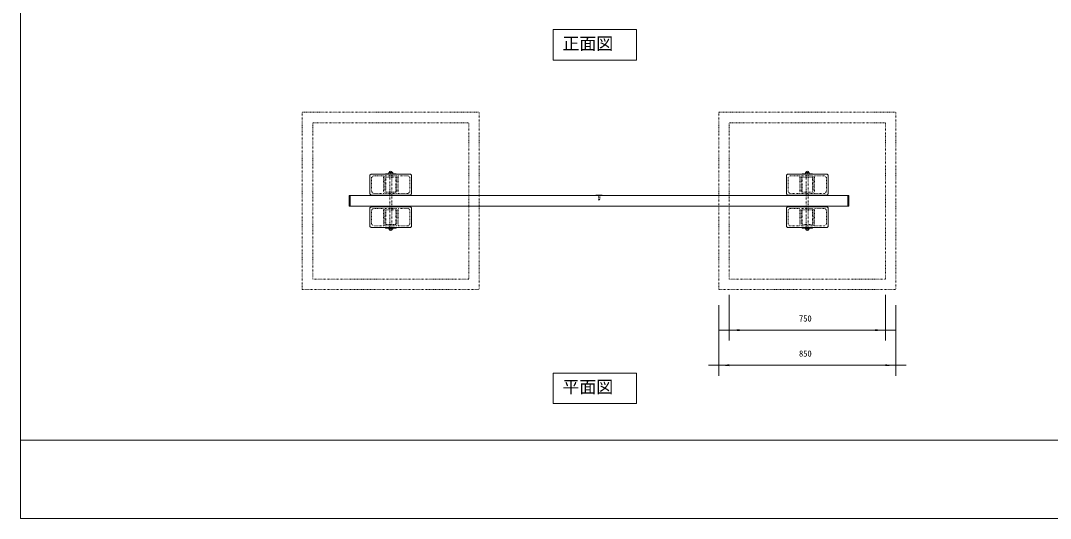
# Model space of a CAD drawing. Units: millimetres, scale not verified. Extents: x -4875 to 4875, y -3438 to 3438.
# Drawn here: x -4875 to 71, y -3438 to -1050 of the extents above; entities that cross this region are included whole.
import ezdxf
from ezdxf.enums import TextEntityAlignment as Align

# ---------------------------------------------------------------- set-up
doc = ezdxf.new("R2010")
doc.units = ezdxf.units.MM
doc.header["$LTSCALE"] = 20
doc.linetypes.add('USER5', pattern=[0.208282, 0.069427, -0.138855])
doc.layers.add('0-1_____', color=30, linetype='Continuous', lineweight=18)
doc.styles.add('ＭＳ ゴシック', font='')
doc.styles.get('ＭＳ ゴシック').set_extended_font_data('MS Gothic')

msp = doc.modelspace()

# ---------------------------------------------------------------- linework, layer by layer
at = {"layer": '0-1_____'}
for p, q in [((-3104.24, -1779.28), (-3089.93, -1779.28)), ((-3097.09, -1780), (-3097.09, -1783.57)), ((-1089.93, -1779.28), (-1104.24, -1779.28)), ((-1097.08, -1780), (-1097.08, -1783.57)), ((-3292.08, -1939.58), (-3292.08, -1889.58)), ((-2099.65, -1886.58), (-2099.65, -1888.59)), ((-2094.52, -1888.59), (-2094.52, -1886.58)), ((-902.08, -1939.58), (-902.08, -1889.58)), ((-3104.24, -2049.88), (-3089.93, -2049.88)), ((-3097.08, -2049.17), (-3097.08, -2045.6)), ((-1089.93, -2049.88), (-1104.24, -2049.88)), ((-1097.08, -2049.17), (-1097.08, -2045.6)), ((-4875, -3062.5), (4875, -3062.5))]:
    msp.add_line(p, q, dxfattribs=at)
at = {"layer": '0-1_____', "color": 1}
for p, q in [((-1472.08, -2364.58), (-1472.08, -2584.73)), ((-722.08, -2364.58), (-722.08, -2584.73)), ((-1522.08, -2414.58), (-1522.08, -2753.09)), ((-672.08, -2414.58), (-672.08, -2753.09)), ((-1522.08, -2534.73), (-1472.08, -2534.73)), ((-1472.08, -2534.73), (-722.08, -2534.73)), ((-722.08, -2534.73), (-672.09, -2534.73)), ((-1572.08, -2703.09), (-1522.08, -2703.09)), ((-1522.08, -2703.09), (-672.08, -2703.09)), ((-672.08, -2703.09), (-622.09, -2703.09))]:
    msp.add_line(p, q, dxfattribs=at)
at = {"layer": '0-1_____'}
for points in [[(-4875, 3437.5), (4875, 3437.5), (4875, -3437.5), (-4875, -3437.5)], [(-2317.08, -1093.3), (-1917.08, -1093.3), (-1917.08, -1240.06), (-2317.08, -1240.06)], [(-3106.09, -1779.28), (-3088.09, -1779.28), (-3088.09, -1784.28), (-3106.09, -1784.28)], [(-1106.08, -1779.28), (-1088.08, -1779.28), (-1088.08, -1784.28), (-1106.08, -1784.28)], [(-3192.08, -1886.58), (-3002.08, -1886.58), (-2997.08, -1881.58), (-2997.08, -1791.58), (-3002.08, -1786.58), (-3192.08, -1786.58), (-3197.08, -1791.58), (-3197.08, -1881.58)], [(-3122.08, -1784.29), (-3072.08, -1784.29), (-3072.08, -1786.58), (-3122.08, -1786.58)], [(-1002.08, -1886.58), (-1192.08, -1886.58), (-1197.08, -1881.58), (-1197.08, -1791.58), (-1192.08, -1786.58), (-1002.08, -1786.58), (-997.08, -1791.58), (-997.08, -1881.58)], [(-1122.08, -1784.29), (-1072.08, -1784.29), (-1072.08, -1786.58), (-1122.08, -1786.58)], [(-3297.08, -1889.58), (-897.08, -1889.58), (-897.08, -1939.58), (-3297.08, -1939.58)], [(-2112.08, -1886.58), (-2082.08, -1886.58), (-2082.08, -1889.58), (-2112.08, -1889.58)], [(-3192.08, -2042.58), (-3002.08, -2042.58), (-2997.08, -2037.58), (-2997.08, -1947.58), (-3002.08, -1942.58), (-3192.08, -1942.58), (-3197.08, -1947.58), (-3197.08, -2037.58)], [(-1002.08, -2042.58), (-1192.08, -2042.58), (-1197.08, -2037.58), (-1197.08, -1947.58), (-1192.08, -1942.58), (-1002.08, -1942.58), (-997.08, -1947.58), (-997.08, -2037.58)], [(-3122.08, -2042.58), (-3072.08, -2042.58), (-3072.08, -2044.88), (-3122.08, -2044.88)], [(-3106.08, -2044.88), (-3088.09, -2044.88), (-3088.09, -2049.88), (-3106.08, -2049.88)], [(-1122.08, -2042.58), (-1072.08, -2042.58), (-1072.08, -2044.88), (-1122.08, -2044.88)], [(-1106.08, -2044.88), (-1088.08, -2044.88), (-1088.08, -2049.88), (-1106.08, -2049.88)], [(-2317.08, -2741.7), (-1917.08, -2741.7), (-1917.08, -2886.91), (-2317.08, -2886.91)]]:
    msp.add_lwpolyline(points, close=True, dxfattribs=at)
at = {"layer": '0-1_____', "linetype": 'USER5'}
for points in [[(-3522.08, -1489.58), (-2672.08, -1489.58), (-2672.08, -2339.59), (-3522.08, -2339.59)], [(-1522.08, -1489.58), (-672.08, -1489.58), (-672.08, -2339.59), (-1522.08, -2339.59)], [(-3472.08, -1539.58), (-2722.08, -1539.58), (-2722.08, -2289.59), (-3472.08, -2289.59)], [(-1472.08, -1539.58), (-722.08, -1539.58), (-722.08, -2289.59), (-1472.08, -2289.59)], [(-3181.08, -1794.58), (-3132.08, -1794.58), (-3132.08, -1878.59), (-3181.08, -1878.59), (-3189.08, -1870.58), (-3189.08, -1802.58)], [(-3126.08, -1794.58), (-3068.09, -1794.58), (-3068.09, -1878.59), (-3126.08, -1878.59)], [(-3121.73, -1800.88), (-3072.43, -1800.88), (-3072.43, -1872.28), (-3121.73, -1872.28)], [(-3102.08, -1786.58), (-3092.08, -1786.58), (-3092.08, -2042.58), (-3102.08, -2042.58)], [(-3013.09, -1794.58), (-3062.08, -1794.58), (-3062.08, -1878.59), (-3013.09, -1878.59), (-3005.08, -1870.58), (-3005.08, -1802.58)], [(-1181.08, -1794.58), (-1132.08, -1794.58), (-1132.08, -1878.59), (-1181.08, -1878.59), (-1189.08, -1870.58), (-1189.08, -1802.58)], [(-1068.08, -1794.58), (-1126.08, -1794.58), (-1126.08, -1878.59), (-1068.08, -1878.59)], [(-1072.43, -1800.88), (-1121.73, -1800.88), (-1121.73, -1872.28), (-1072.43, -1872.28)], [(-1102.08, -1786.58), (-1092.08, -1786.58), (-1092.08, -2042.58), (-1102.08, -2042.58)], [(-1013.08, -1794.58), (-1062.08, -1794.58), (-1062.08, -1878.59), (-1013.08, -1878.59), (-1005.08, -1870.58), (-1005.08, -1802.58)], [(-2094.08, -1906.39), (-2097.08, -1911.58), (-2100.08, -1906.39), (-2100.08, -1886.58), (-2094.08, -1886.58)], [(-3181.08, -1950.58), (-3132.08, -1950.58), (-3132.08, -2034.58), (-3181.08, -2034.58), (-3189.08, -2026.58), (-3189.08, -1958.59)], [(-3126.08, -1950.58), (-3068.09, -1950.58), (-3068.09, -2034.58), (-3126.08, -2034.58)], [(-3121.73, -1956.88), (-3072.43, -1956.88), (-3072.43, -2028.28), (-3121.73, -2028.28)], [(-3013.09, -1950.58), (-3062.08, -1950.58), (-3062.08, -2034.58), (-3013.09, -2034.58), (-3005.08, -2026.58), (-3005.08, -1958.59)], [(-1181.08, -1950.58), (-1132.08, -1950.58), (-1132.08, -2034.58), (-1181.08, -2034.58), (-1189.08, -2026.58), (-1189.08, -1958.59)], [(-1068.08, -1950.58), (-1126.08, -1950.58), (-1126.08, -2034.58), (-1068.08, -2034.58)], [(-1072.43, -1956.88), (-1121.73, -1956.88), (-1121.73, -2028.28), (-1072.43, -2028.28)], [(-1013.08, -1950.58), (-1062.08, -1950.58), (-1062.08, -2034.58), (-1013.08, -2034.58), (-1005.08, -2026.58), (-1005.08, -1958.59)]]:
    msp.add_lwpolyline(points, close=True, dxfattribs=at)
at = {"layer": '0-1_____'}
for centre, start, end in [((-3097.09, -1779.28), 90, 180), ((-3097.09, -1779.28), 360, 90), ((-1097.08, -1779.28), 90, 180), ((-1097.08, -1779.28), 0, 90), ((-3097.08, -2049.88), 180, 270), ((-3097.08, -2049.89), 270, 0), ((-1097.08, -2049.88), 180, 270), ((-1097.08, -2049.88), 270, 0)]:
    msp.add_arc(centre, 7.15, start, end, dxfattribs=at)
at = {"layer": '0-1_____', "color": 1}
for points in [[(-1472.08, -2534.73), (-1422.09, -2530.36), (-1422.09, -2539.1)], [(-722.08, -2534.73), (-772.08, -2539.1), (-772.08, -2530.36)], [(-1522.08, -2703.09), (-1472.09, -2698.71), (-1472.09, -2707.46)], [(-672.08, -2703.09), (-722.08, -2707.46), (-722.08, -2698.71)]]:
    msp.add_solid(points, dxfattribs=at)

# ---------------------------------------------------------------- texts
at = {"layer": '0-1_____', "color": 7, "style": 'ＭＳ ゴシック'}
for s, height, p in [('正面図', 59.71, (-2273.09, -1207.67)), ('750', 29.85, (-1136.77, -2502.32)), ('850', 29.85, (-1136.77, -2670.68)), ('平面図', 59.71, (-2273.09, -2854.53))]:
    msp.add_text(s, height=height, dxfattribs=at).set_placement(p, align=Align.BOTTOM_LEFT)

doc.saveas('drawing.dxf')
